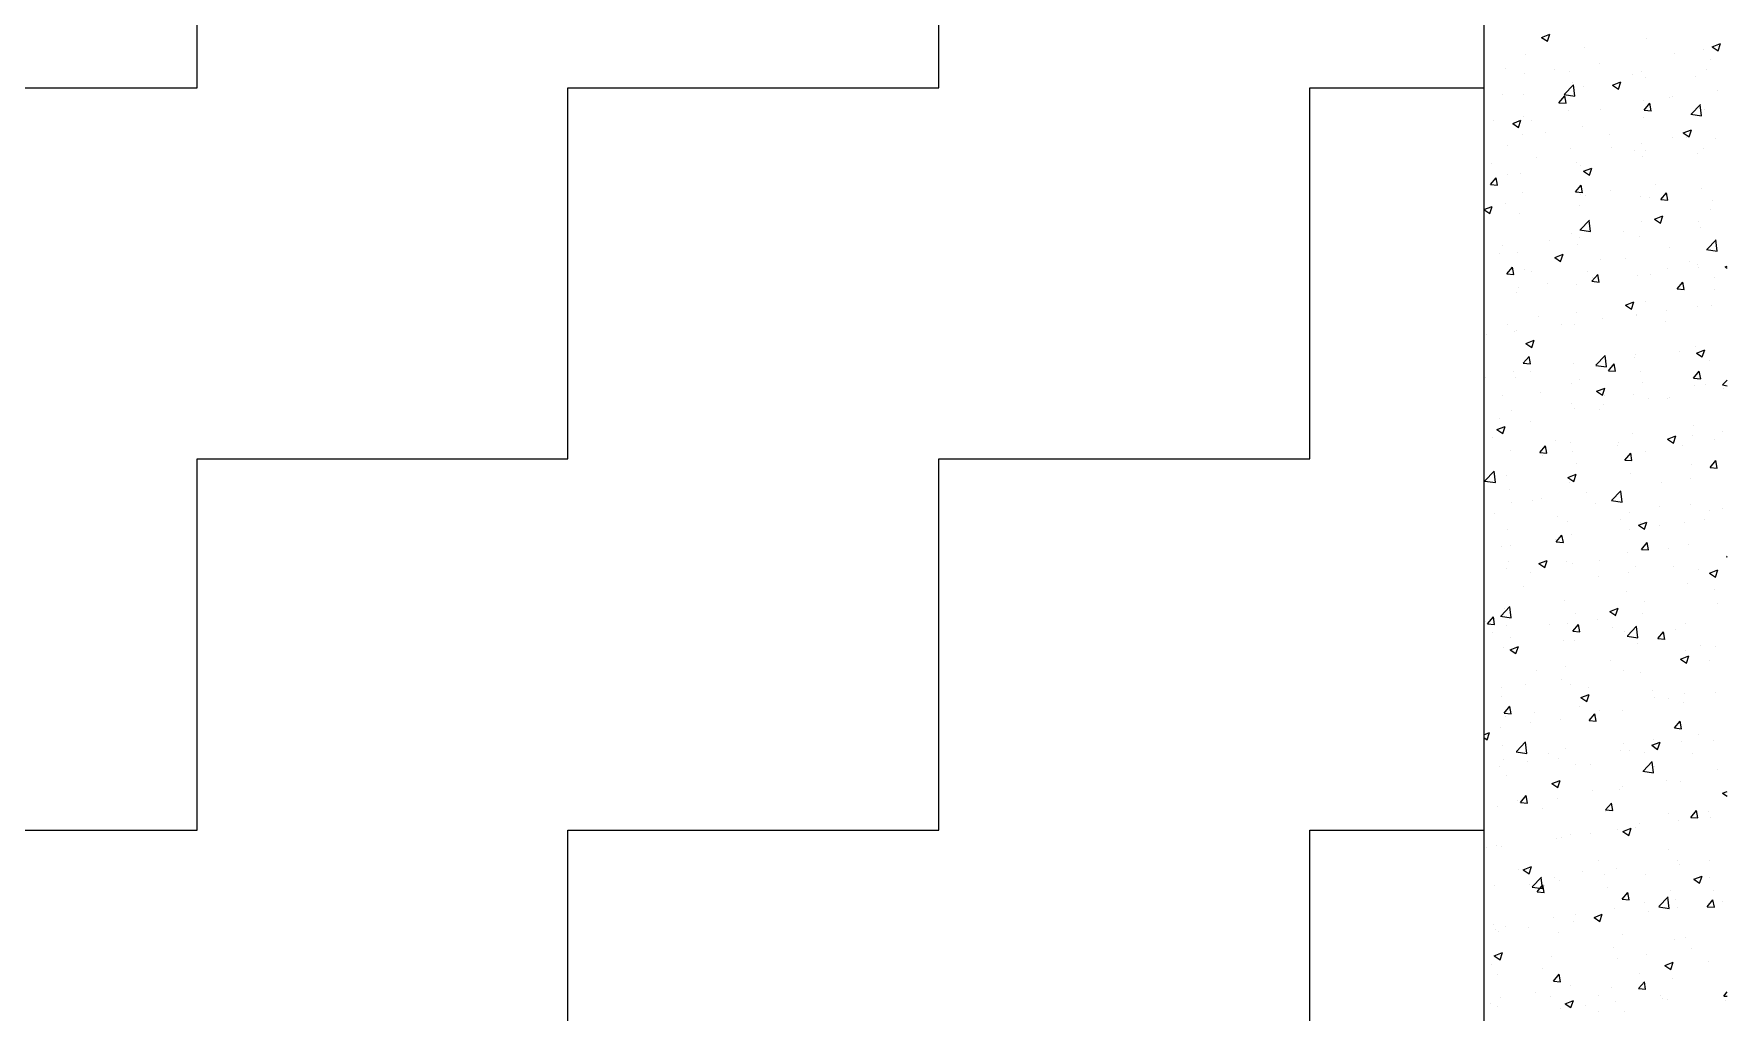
# Model space of a CAD drawing. Header units: millimetres. Extents: x 331487 to 517269, y 198509 to 399936.
# Drawn here: x 446483 to 447909, y 335296 to 336120 of the extents above; entities that cross this region are included whole.
import ezdxf

# ---------------------------------------------------------------- set-up
doc = ezdxf.new("R2010")
doc.units = ezdxf.units.MM
doc.header["$MEASUREMENT"] = 0
doc.layers.add('9th_Column', color=2, linetype='Continuous', lineweight=25)
doc.layers.add('9th_Hatch-4', color=252, linetype='Continuous', lineweight=5)
doc.layers.add('COLUMN', color=6, linetype='Continuous')

msp = doc.modelspace()

# ---------------------------------------------------------------- linework, layer by layer
at = {"layer": '9th_Column'}
msp.add_line((447704.3, 338208.5), (447704.3, 332808.5), dxfattribs=at)
at = {"layer": '9th_Hatch-4', "linetype": 'Continuous'}
for p, q in [((446620.4, 336074.1), (446620.4, 336386.6)), ((447245.4, 336074.1), (447245.4, 336386.6)), ((446307.9, 336074.1), (446620.4, 336074.1)), ((446932.9, 336074.1), (447245.4, 336074.1)), ((446932.9, 335761.6), (446932.9, 336074.1)), ((447557.9, 336074.1), (447704.3, 336074.1)), ((447557.9, 335761.6), (447557.9, 336074.1)), ((446620.4, 335761.6), (446932.9, 335761.6)), ((446620.4, 335449.1), (446620.4, 335761.6)), ((447245.4, 335761.6), (447557.9, 335761.6)), ((447245.4, 335449.1), (447245.4, 335761.6)), ((446307.9, 335449.1), (446620.4, 335449.1)), ((446932.9, 335449.1), (447245.4, 335449.1)), ((446932.9, 335136.6), (446932.9, 335449.1)), ((447557.9, 335449.1), (447704.3, 335449.1)), ((447557.9, 335136.6), (447557.9, 335449.1))]:
    msp.add_line(p, q, dxfattribs=at)
at = {"layer": 'COLUMN', "color": 2, "linetype": 'Continuous'}
for p, q in [((447753.1, 336116.6), (447760.1, 336119.3)), ((447753.1, 336116.6), (447758, 336113.3)), ((447758, 336113.3), (447760.1, 336119.3)), ((447841.5, 336115.7), (447841.5, 336115.7)), ((447896.8, 336108.6), (447903.8, 336111.3)), ((447901.7, 336105.3), (447903.8, 336111.3)), ((447739.1, 336101.8), (447739.1, 336101.8)), ((447789.6, 336108.2), (447789.6, 336108.2)), ((447864.8, 336102.9), (447864.8, 336102.9)), ((447889.8, 336106.2), (447889.8, 336106.2)), ((447895.5, 336098.2), (447895.5, 336098.2)), ((447896.8, 336108.6), (447901.8, 336105.3)), ((447722.8, 336090.1), (447722.8, 336090.1)), ((447738.7, 336086.3), (447738.7, 336086.3)), ((447763.7, 336089.6), (447763.7, 336089.6)), ((447776.2, 336087.8), (447776.2, 336087.8)), ((447801.6, 336094.6), (447801.6, 336094.6)), ((447829.6, 336085.6), (447829.6, 336085.6)), ((447837.1, 336088.2), (447837.1, 336088.2)), ((447882.9, 336083.3), (447882.9, 336083.3)), ((447891.6, 336089.5), (447891.6, 336089.5)), ((447737.8, 336068.5), (447737.8, 336068.5)), ((447772.2, 336068.5), (447780, 336076.6)), ((447772.2, 336068.4), (447781.1, 336067)), ((447778.8, 336078.2), (447778.8, 336078.2)), ((447781, 336067), (447779.9, 336076.5)), ((447788.4, 336074.9), (447788.4, 336074.9)), ((447812.8, 336076.4), (447819.8, 336079.1)), ((447812.8, 336076.4), (447817.7, 336073)), ((447817.7, 336073), (447819.8, 336079.1)), ((447840.3, 336082.4), (447840.3, 336082.4)), ((447901.4, 336071.8), (447901.4, 336071.8)), ((447720.5, 336068.2), (447720.5, 336068.2)), ((447767.7, 336061.6), (447772.6, 336067.3)), ((447767.7, 336061.6), (447773.7, 336061.1)), ((447773.7, 336061.1), (447772.6, 336067.3)), ((447775.3, 336055.2), (447775.3, 336055.2)), ((447802.8, 336056.2), (447802.8, 336056.2)), ((447838.5, 336063.5), (447838.5, 336063.5)), ((447839.5, 336055.3), (447844.3, 336061.1)), ((447839.5, 336055.3), (447845.5, 336054.8)), ((447845.4, 336054.8), (447844.3, 336061.1)), ((447861.1, 336066.2), (447861.1, 336066.2)), ((447863.5, 336066.8), (447863.5, 336066.8)), ((447879, 336051.9), (447886.8, 336060)), ((447887.8, 336050.4), (447886.7, 336059.9)), ((447890.4, 336056.2), (447890.4, 336056.2)), ((447712.4, 336046.9), (447712.4, 336046.9)), ((447728.7, 336044.1), (447735.7, 336046.8)), ((447728.7, 336044.1), (447733.7, 336040.8)), ((447733.7, 336040.8), (447735.7, 336046.8)), ((447737.4, 336050.2), (447737.4, 336050.2)), ((447744.5, 336046.2), (447744.5, 336046.2)), ((447787.1, 336041.6), (447787.1, 336041.6)), ((447839.1, 336049.1), (447839.1, 336049.1)), ((447878.9, 336051.8), (447887.8, 336050.4)), ((447724.4, 336025.6), (447724.4, 336025.6)), ((447736.6, 336035.2), (447736.6, 336035.2)), ((447756.7, 336036.8), (447756.7, 336036.8)), ((447810.1, 336034.5), (447810.1, 336034.5)), ((447837.2, 336027.3), (447837.2, 336027.3)), ((447863.5, 336032.2), (447863.5, 336032.2)), ((447872.4, 336036.1), (447879.4, 336038.8)), ((447872.4, 336036.1), (447877.4, 336032.8)), ((447875.1, 336032.3), (447875.1, 336032.3)), ((447877.4, 336032.8), (447879.4, 336038.8)), ((447899.3, 336031.2), (447899.3, 336031.2)), ((447749, 336015.7), (447749, 336015.7)), ((447777.8, 336023.3), (447777.8, 336023.3)), ((447782.7, 336011.2), (447782.7, 336011.2)), ((447812.1, 336024), (447812.1, 336024)), ((447831.2, 336021.1), (447831.2, 336021.1)), ((447837.9, 336015.9), (447837.9, 336015.9)), ((447841, 336021.2), (447841, 336021.2)), ((447884.5, 336018.8), (447884.5, 336018.8)), ((447889.2, 336022.9), (447889.2, 336022.9)), ((447709.9, 335992.7), (447714.7, 335998.4)), ((447711.1, 336010.7), (447711.1, 336010.7)), ((447715.9, 335992.1), (447714.7, 335998.4)), ((447724.3, 336001.2), (447724.3, 336001.2)), ((447735.4, 336002), (447735.4, 336002)), ((447785.9, 336008.4), (447785.9, 336008.4)), ((447788.4, 336003.9), (447795.4, 336006.5)), ((447788.4, 336003.9), (447793.4, 336000.5)), ((447793.4, 336000.5), (447795.4, 336006.5)), ((447709.9, 335992.7), (447715.9, 335992.1)), ((447736.8, 335985.9), (447736.8, 335985.9)), ((447781.6, 335986.4), (447786.4, 335992.1)), ((447781.6, 335986.4), (447787.6, 335985.9)), ((447785.8, 335984.6), (447785.8, 335984.6)), ((447787.6, 335985.8), (447786.4, 335992.1)), ((447790.2, 335983.7), (447790.2, 335983.7)), ((447810.9, 335987.9), (447810.9, 335987.9)), ((447848.7, 335992.9), (447848.7, 335992.9)), ((447853.4, 335980.1), (447858.2, 335985.8)), ((447859.3, 335979.6), (447858.2, 335985.8)), ((447888, 335989.6), (447888, 335989.6)), ((447704.4, 335971.6), (447711.4, 335974.3)), ((447704.4, 335971.6), (447709.4, 335968.2)), ((447709.4, 335968.2), (447711.4, 335974.3)), ((447722.7, 335976.3), (447722.7, 335976.3)), ((447734.2, 335968.7), (447734.2, 335968.7)), ((447784.7, 335975.1), (447784.7, 335975.1)), ((447836.6, 335982.6), (447836.6, 335982.6)), ((447843.6, 335981.4), (447843.6, 335981.4)), ((447853.4, 335980.1), (447859.3, 335979.6)), ((447895.2, 335971.6), (447895.2, 335971.6)), ((447896.9, 335979.2), (447896.9, 335979.2)), ((447785.4, 335954.4), (447794.3, 335953)), ((447785.5, 335954.5), (447793.3, 335962.6)), ((447794.3, 335953), (447793.2, 335962.5)), ((447836.8, 335961.6), (447836.8, 335961.6)), ((447848.1, 335963.6), (447855.1, 335966.3)), ((447848.1, 335963.6), (447853.1, 335960.2)), ((447853.1, 335960.2), (447855.1, 335966.3)), ((447885.6, 335961.8), (447885.6, 335961.8)), ((447886.8, 335956.3), (447886.8, 335956.3)), ((447720.2, 335941.5), (447720.2, 335941.5)), ((447759.5, 335945.2), (447759.5, 335945.2)), ((447778.5, 335951.5), (447778.5, 335951.5)), ((447783.5, 335941.8), (447783.5, 335941.8)), ((447784.6, 335948.5), (447784.6, 335948.5)), ((447822.4, 335953.4), (447822.4, 335953.4)), ((447835.4, 335949.3), (447835.4, 335949.3)), ((447892.2, 335938), (447900, 335946.1)), ((447901, 335936.5), (447899.9, 335946)), ((447717.3, 335934.8), (447717.3, 335934.8)), ((447733, 335935.4), (447733, 335935.4)), ((447764.1, 335931.3), (447771.1, 335934)), ((447764.1, 335931.3), (447769.1, 335928)), ((447769.1, 335928), (447771.1, 335934)), ((447770.7, 335932.6), (447770.7, 335932.6)), ((447802.5, 335929.6), (447802.5, 335929.6)), ((447824.1, 335930.3), (447824.1, 335930.3)), ((447860.8, 335939.6), (447860.8, 335939.6)), ((447877.5, 335928.1), (447877.5, 335928.1)), ((447884.3, 335925.6), (447884.3, 335925.6)), ((447892.1, 335937.9), (447901, 335936.5)), ((447723.8, 335917.4), (447728.6, 335923.2)), ((447723.8, 335917.4), (447729.8, 335916.9)), ((447729.7, 335916.9), (447728.6, 335923.2)), ((447738.4, 335921.4), (447738.4, 335921.4)), ((447744.2, 335919.6), (447744.2, 335919.6)), ((447791.8, 335919.1), (447791.8, 335919.1)), ((447795.5, 335911.2), (447800.3, 335916.9)), ((447796.1, 335914), (447796.1, 335914)), ((447801.5, 335910.6), (447800.3, 335916.9)), ((447834.2, 335916), (447834.2, 335916)), ((447845.2, 335916.9), (447845.2, 335916.9)), ((447859.3, 335922.3), (447859.3, 335922.3)), ((447885.6, 335923), (447885.6, 335923)), ((447898.6, 335914.6), (447898.6, 335914.6)), ((447907.8, 335923.3), (447909.3, 335923.9)), ((447907.8, 335923.3), (447909.3, 335922.3)), ((447731.8, 335902.1), (447731.8, 335902.1)), ((447733.2, 335905.7), (447733.2, 335905.7)), ((447758.3, 335909), (447758.3, 335909)), ((447782.3, 335908.5), (447782.3, 335908.5)), ((447795.5, 335911.2), (447801.5, 335910.6)), ((447867.2, 335904.9), (447872, 335910.6)), ((447867.2, 335904.9), (447873.2, 335904.4)), ((447873.2, 335904.4), (447872, 335910.6)), ((447899, 335904.6), (447899, 335904.6)), ((447782.4, 335884.6), (447782.4, 335884.6)), ((447823.8, 335891.1), (447830.8, 335893.8)), ((447823.8, 335891.1), (447828.8, 335887.7)), ((447828.8, 335887.7), (447830.8, 335893.8)), ((447833, 335882.9), (447833, 335882.9)), ((447840.7, 335894.6), (447840.7, 335894.6)), ((447858, 335886.2), (447858, 335886.2)), ((447884.3, 335889.7), (447884.3, 335889.7)), ((447895.9, 335891.2), (447895.9, 335891.2)), ((447724, 335874.6), (447724, 335874.6)), ((447730.5, 335868.8), (447730.5, 335868.8)), ((447732, 335869.6), (447732, 335869.6)), ((447750.8, 335881.7), (447750.8, 335881.7)), ((447769.8, 335874.6), (447769.8, 335874.6)), ((447781.1, 335875.2), (447781.1, 335875.2)), ((447804.2, 335879.5), (447804.2, 335879.5)), ((447833, 335882.7), (447833, 335882.7)), ((447857.6, 335877.2), (447857.6, 335877.2)), ((447706.9, 335866.3), (447706.9, 335866.3)), ((447739.8, 335858.8), (447746.8, 335861.5)), ((447739.8, 335858.8), (447744.7, 335855.5)), ((447744.7, 335855.5), (447746.8, 335861.5)), ((447883.1, 335856.4), (447883.1, 335856.4)), ((447737.6, 335842.2), (447742.5, 335848)), ((447737.6, 335842.2), (447743.6, 335841.7)), ((447743.6, 335841.7), (447742.5, 335847.9)), ((447779.8, 335841.9), (447779.8, 335841.9)), ((447798.7, 335840.4), (447807.6, 335839.1)), ((447798.8, 335840.5), (447806.5, 335848.7)), ((447807.6, 335839.1), (447806.5, 335848.6)), ((447806.7, 335843.4), (447806.7, 335843.4)), ((447809.4, 335835.9), (447814.2, 335841.7)), ((447815.3, 335835.4), (447814.2, 335841.7)), ((447831.7, 335846.7), (447831.7, 335846.7)), ((447831.8, 335849.4), (447831.8, 335849.4)), ((447869.6, 335851.7), (447869.6, 335851.7)), ((447883.5, 335850.8), (447890.5, 335853.5)), ((447883.5, 335850.8), (447888.4, 335847.5)), ((447888.4, 335847.5), (447890.5, 335853.5)), ((447894.9, 335844.9), (447894.9, 335844.9)), ((447705.6, 335830.1), (447705.6, 335830.1)), ((447729.3, 335835.5), (447729.3, 335835.5)), ((447731.3, 335830.6), (447731.3, 335830.6)), ((447743.5, 335835.1), (447743.5, 335835.1)), ((447784.7, 335828.4), (447784.7, 335828.4)), ((447809.4, 335835.9), (447815.4, 335835.4)), ((447836.5, 335834.9), (447836.5, 335834.9)), ((447838.1, 335826.1), (447838.1, 335826.1)), ((447881.1, 335829.7), (447885.9, 335835.4)), ((447881.1, 335829.7), (447887.1, 335829.1)), ((447887.1, 335829.1), (447885.9, 335835.4)), ((447905.5, 335824), (447909.3, 335828)), ((447719.9, 335814.9), (447719.9, 335814.9)), ((447752.4, 335817.2), (447752.4, 335817.2)), ((447778.2, 335824.9), (447778.2, 335824.9)), ((447799.4, 335818.6), (447806.5, 335821.3)), ((447799.4, 335818.6), (447804.4, 335815.2)), ((447804.4, 335815.2), (447806.4, 335821.2)), ((447805.8, 335814.9), (447805.8, 335814.9)), ((447830.6, 335816.1), (447830.6, 335816.1)), ((447843.3, 335812.3), (447843.3, 335812.3)), ((447859.2, 335812.7), (447859.2, 335812.7)), ((447860.5, 335813), (447860.5, 335813)), ((447881.9, 335823.2), (447881.9, 335823.2)), ((447891.5, 335823.9), (447891.5, 335823.9)), ((447905.4, 335823.9), (447909.3, 335823.3)), ((447906.4, 335820.6), (447906.4, 335820.6)), ((447728.1, 335802.2), (447728.1, 335802.2)), ((447778.6, 335808.6), (447778.6, 335808.6)), ((447780.4, 335804), (447780.4, 335804)), ((447802.2, 335803), (447802.2, 335803)), ((447805.4, 335807.3), (447805.4, 335807.3)), ((447715.4, 335786.3), (447722.4, 335789)), ((447715.4, 335786.3), (447720.4, 335783)), ((447717.2, 335795.7), (447717.2, 335795.7)), ((447720.4, 335783), (447722.4, 335789)), ((447743.9, 335793), (447743.9, 335793)), ((447880.7, 335789.9), (447880.7, 335789.9)), ((447905.2, 335784.5), (447905.2, 335784.5)), ((447711.4, 335779.8), (447711.4, 335779.8)), ((447726.9, 335768.9), (447726.9, 335768.9)), ((447751.5, 335767), (447756.3, 335772.7)), ((447757.5, 335766.5), (447756.3, 335772.7)), ((447764.8, 335777.5), (447764.8, 335777.5)), ((447777.4, 335775.3), (447777.4, 335775.3)), ((447817, 335772.8), (447817, 335772.8)), ((447818.2, 335775.3), (447818.2, 335775.3)), ((447829.3, 335782.8), (447829.3, 335782.8)), ((447859.1, 335778.3), (447866.1, 335781)), ((447859.1, 335778.3), (447864.1, 335774.9)), ((447864.1, 335774.9), (447866.1, 335781)), ((447871.6, 335773), (447871.6, 335773)), ((447880.1, 335781.2), (447880.1, 335781.2)), ((447898.7, 335778), (447898.7, 335778)), ((447751.5, 335767), (447757.5, 335766.5)), ((447754.1, 335764.6), (447754.1, 335764.6)), ((447779.1, 335767.9), (447779.1, 335767.9)), ((447782.1, 335758), (447782.1, 335758)), ((447823.2, 335760.7), (447828.1, 335766.5)), ((447823.2, 335760.7), (447829.2, 335760.2)), ((447829.2, 335760.2), (447828.1, 335766.5)), ((447840.4, 335768), (447840.4, 335768)), ((447879.5, 335756.6), (447879.5, 335756.6)), ((447895, 335754.4), (447899.8, 335760.2)), ((447895, 335754.4), (447901, 335753.9)), ((447900.9, 335753.9), (447899.8, 335760.2)), ((447705.2, 335743), (447714.1, 335741.7)), ((447705.3, 335743.1), (447713.1, 335751.2)), ((447714.1, 335741.7), (447713, 335751.2)), ((447723.7, 335747.9), (447723.7, 335747.9)), ((447775.1, 335746), (447782.1, 335748.7)), ((447775.1, 335746), (447780.1, 335742.7)), ((447776.2, 335742), (447776.2, 335742)), ((447780.1, 335742.7), (447782.1, 335748.7)), ((447828.1, 335749.5), (447828.1, 335749.5)), ((447853.8, 335741.7), (447853.8, 335741.7)), ((447878.8, 335745), (447878.8, 335745)), ((447725.7, 335735.6), (447725.7, 335735.6)), ((447745.4, 335726.4), (447745.4, 335726.4)), ((447752.8, 335728.4), (447752.8, 335728.4)), ((447790.7, 335733.4), (447790.7, 335733.4)), ((447811.9, 335726.5), (447820.8, 335725.1)), ((447812, 335726.6), (447819.8, 335734.7)), ((447820.8, 335725.1), (447819.7, 335734.6)), ((447713.1, 335715.3), (447713.1, 335715.3)), ((447727.8, 335725.1), (447727.8, 335725.1)), ((447766.4, 335713), (447766.4, 335713)), ((447798.7, 335724.2), (447798.7, 335724.2)), ((447826.9, 335716.2), (447826.9, 335716.2)), ((447852.1, 335721.9), (447852.1, 335721.9)), ((447878.3, 335723.3), (447878.3, 335723.3)), ((447894.6, 335718.3), (447894.6, 335718.3)), ((447905.5, 335719.7), (447905.5, 335719.7)), ((447724.5, 335702.4), (447724.5, 335702.4)), ((447765.4, 335691.8), (447770.2, 335697.5)), ((447771.4, 335691.2), (447770.2, 335697.5)), ((447775, 335708.8), (447775, 335708.8)), ((447777.9, 335698.3), (447777.9, 335698.3)), ((447819.8, 335710.8), (447819.8, 335710.8)), ((447827.5, 335702.3), (447827.5, 335702.3)), ((447834.8, 335705.8), (447841.8, 335708.5)), ((447834.8, 335705.8), (447839.8, 335702.4)), ((447836.3, 335708.3), (447836.3, 335708.3)), ((447839.8, 335702.4), (447841.8, 335708.5)), ((447852.5, 335705.6), (447852.5, 335705.6)), ((447873.2, 335708.5), (447873.2, 335708.5)), ((447890.4, 335710.6), (447890.4, 335710.6)), ((447719.6, 335688.3), (447719.6, 335688.3)), ((447726.5, 335689), (447726.5, 335689)), ((447764.4, 335694), (447764.4, 335694)), ((447765.4, 335691.8), (447771.4, 335691.3)), ((447837.1, 335685.5), (447841.9, 335691.2)), ((447837.1, 335685.5), (447843.1, 335685)), ((447843.1, 335685), (447841.9, 335691.2)), ((447860.2, 335686.3), (447860.2, 335686.3)), ((447877, 335690), (447877, 335690)), ((447723.3, 335669.1), (447723.3, 335669.1)), ((447725.5, 335675.6), (447725.5, 335675.6)), ((447750.8, 335673.5), (447757.8, 335676.2)), ((447750.8, 335673.5), (447755.8, 335670.2)), ((447755.8, 335670.2), (447757.8, 335676.2)), ((447773.8, 335675.5), (447773.8, 335675.5)), ((447778.8, 335673.4), (447778.8, 335673.4)), ((447801.9, 335676.3), (447801.9, 335676.3)), ((447825.7, 335683), (447825.7, 335683)), ((447832.2, 335671.1), (447832.2, 335671.1)), ((447864.1, 335671.1), (447864.1, 335671.1)), ((447885.6, 335668.9), (447885.6, 335668.9)), ((447908.9, 335679.2), (447909.3, 335679.8)), ((447908.9, 335679.2), (447909.3, 335679.2)), ((447743.6, 335666.3), (447743.6, 335666.3)), ((447801.2, 335662.8), (447801.2, 335662.8)), ((447826.2, 335666.1), (447826.2, 335666.1)), ((447875.8, 335656.7), (447875.8, 335656.7)), ((447894.5, 335665.5), (447901.5, 335668.2)), ((447894.5, 335665.5), (447899.5, 335662.2)), ((447899.5, 335662.2), (447901.5, 335668.2)), ((447738, 335654.5), (447738, 335654.5)), ((447772.5, 335642.2), (447772.5, 335642.2)), ((447824.5, 335649.7), (447824.5, 335649.7)), ((447840.1, 335641.3), (447840.1, 335641.3)), ((447898.4, 335651.3), (447898.4, 335651.3)), ((447707.5, 335622.8), (447712.4, 335628.6)), ((447713.5, 335622.3), (447712.4, 335628.6)), ((447718.5, 335629.1), (447727.4, 335627.7)), ((447718.6, 335629.2), (447726.3, 335637.3)), ((447722, 335635.8), (447722, 335635.8)), ((447727.4, 335627.7), (447726.3, 335637.2)), ((447781.8, 335631.3), (447781.8, 335631.3)), ((447799.9, 335626.7), (447799.9, 335626.7)), ((447810.5, 335633.3), (447817.5, 335636)), ((447810.5, 335633.3), (447815.5, 335629.9)), ((447815.4, 335629.9), (447817.5, 335636)), ((447837.8, 335631.7), (447837.8, 335631.7)), ((447901, 335640), (447901, 335640)), ((447706, 335624.5), (447706, 335624.5)), ((447707.5, 335622.8), (447713.5, 335622.3)), ((447711.7, 335615.1), (447711.7, 335615.1)), ((447723.5, 335621.3), (447723.5, 335621.3)), ((447759.4, 335622.3), (447759.4, 335622.3)), ((447774.9, 335623.4), (447774.9, 335623.4)), ((447779.3, 335616.6), (447784.1, 335622.3)), ((447779.3, 335616.6), (447785.3, 335616)), ((447785.2, 335616), (447784.1, 335622.3)), ((447812.8, 335620), (447812.8, 335620)), ((447823.3, 335616.4), (447823.3, 335616.4)), ((447825.2, 335612.5), (447834.1, 335611.1)), ((447825.3, 335612.6), (447833.1, 335620.7)), ((447834.1, 335611.1), (447833, 335620.6)), ((447851, 335610.3), (447855.8, 335616)), ((447857, 335609.7), (447855.8, 335616)), ((447866.1, 335617.8), (447866.1, 335617.8)), ((447874.6, 335623.4), (447874.6, 335623.4)), ((447720.8, 335602.5), (447720.8, 335602.5)), ((447726.5, 335601), (447733.5, 335603.7)), ((447726.5, 335601), (447731.4, 335597.7)), ((447727.1, 335611.1), (447727.1, 335611.1)), ((447731.4, 335597.7), (447733.5, 335603.7)), ((447771.3, 335608.9), (447771.3, 335608.9)), ((447780.5, 335608.8), (447780.5, 335608.8)), ((447833.8, 335606.6), (447833.8, 335606.6)), ((447851, 335610.3), (447857, 335609.8)), ((447874.6, 335600.5), (447874.6, 335600.5)), ((447887.2, 335604.3), (447887.2, 335604.3)), ((447899.7, 335603.8), (447899.7, 335603.8)), ((447748.6, 335583.9), (447748.6, 335583.9)), ((447773.6, 335587.2), (447773.6, 335587.2)), ((447811.5, 335592.2), (447811.5, 335592.2)), ((447870.2, 335593), (447877.2, 335595.7)), ((447870.2, 335593), (447875.1, 335589.7)), ((447873.4, 335590.1), (447873.4, 335590.1)), ((447875.1, 335589.7), (447877.2, 335595.7)), ((447894.3, 335591.7), (447894.3, 335591.7)), ((447719.6, 335569.2), (447719.6, 335569.2)), ((447739.5, 335571.4), (447739.5, 335571.4)), ((447770.1, 335575.6), (447770.1, 335575.6)), ((447777.6, 335571.7), (447777.6, 335571.7)), ((447792.9, 335569.2), (447792.9, 335569.2)), ((447822.1, 335583.1), (447822.1, 335583.1)), ((447836, 335581.7), (447836, 335581.7)), ((447719.3, 335561.7), (447719.3, 335561.7)), ((447786.1, 335560.8), (447793.1, 335563.4)), ((447786.1, 335560.8), (447791.1, 335557.4)), ((447791.1, 335557.4), (447793.1, 335563.4)), ((447846.2, 335566.9), (447846.2, 335566.9)), ((447848.3, 335561.1), (447848.3, 335561.1)), ((447859.9, 335559.7), (447859.9, 335559.7)), ((447872.2, 335556.8), (447872.2, 335556.8)), ((447873.4, 335564.4), (447873.4, 335564.4)), ((447899.6, 335564.7), (447899.6, 335564.7)), ((447721.4, 335547.6), (447726.2, 335553.4)), ((447721.4, 335547.6), (447727.4, 335547.1)), ((447722.3, 335544.5), (447722.3, 335544.5)), ((447727.4, 335547.1), (447726.2, 335553.3)), ((447747.3, 335547.8), (447747.3, 335547.8)), ((447768.9, 335542.3), (447768.9, 335542.3)), ((447785.2, 335552.8), (447785.2, 335552.8)), ((447793.1, 335541.3), (447798, 335547.1)), ((447793.1, 335541.3), (447799.1, 335540.8)), ((447799.1, 335540.8), (447798, 335547.1)), ((447801.6, 335549.7), (447801.6, 335549.7)), ((447820.8, 335549.8), (447820.8, 335549.8)), ((447864.9, 335535.1), (447869.7, 335540.8)), ((447870.8, 335534.5), (447869.7, 335540.8)), ((447704.3, 335529.4), (447709.1, 335531.2)), ((447704.3, 335527), (447707.1, 335525.1)), ((447707.1, 335525.1), (447709.1, 335531.2)), ((447718.4, 335535.9), (447718.4, 335535.9)), ((447743.3, 335539.7), (447743.3, 335539.7)), ((447864.9, 335535.1), (447870.9, 335534.5)), ((447884.9, 335529.9), (447884.9, 335529.9)), ((447720, 335520.3), (447720, 335520.3)), ((447731.7, 335515.1), (447740.6, 335513.7)), ((447731.8, 335515.2), (447739.6, 335523.3)), ((447740.6, 335513.7), (447739.5, 335523.2)), ((447758.9, 335513.3), (447758.9, 335513.3)), ((447773.4, 335518.1), (447773.4, 335518.1)), ((447819.6, 335516.5), (447819.6, 335516.5)), ((447822, 335521.7), (447822, 335521.7)), ((447826.8, 335515.8), (447826.8, 335515.8)), ((447839.8, 335514.7), (447839.8, 335514.7)), ((447845.8, 335520.5), (447852.8, 335523.2)), ((447845.8, 335520.5), (447850.8, 335517.1)), ((447847.1, 335525), (447847.1, 335525)), ((447850.8, 335517.1), (447852.8, 335523.2)), ((447871, 335523.6), (447871, 335523.6)), ((447880.1, 335513.6), (447880.1, 335513.6)), ((447898.1, 335524.7), (447898.1, 335524.7)), ((447717.2, 335502.6), (447717.2, 335502.6)), ((447721, 335508.4), (447721, 335508.4)), ((447741.1, 335506.9), (447741.1, 335506.9)), ((447767.7, 335509), (447767.7, 335509)), ((447781.5, 335504.7), (447781.5, 335504.7)), ((447794.5, 335504.6), (447794.5, 335504.6)), ((447838.4, 335498.6), (447847.3, 335497.2)), ((447838.5, 335498.6), (447846.3, 335506.8)), ((447847.3, 335497.2), (447846.2, 335506.7)), ((447847.8, 335502.4), (447847.8, 335502.4)), ((447901.2, 335500.1), (447901.2, 335500.1)), ((447723.2, 335494.7), (447723.2, 335494.7)), ((447761.8, 335488.2), (447768.8, 335490.9)), ((447761.8, 335488.2), (447766.8, 335484.9)), ((447766.8, 335484.9), (447768.8, 335490.9)), ((447820.8, 335485.5), (447820.8, 335485.5)), ((447858.6, 335490.5), (447858.6, 335490.5)), ((447869.7, 335490.3), (447869.7, 335490.3)), ((447716, 335469.3), (447716, 335469.3)), ((447732.6, 335473.9), (447732.6, 335473.9)), ((447735.3, 335472.4), (447740.1, 335478.1)), ((447735.3, 335472.4), (447741.3, 335471.9)), ((447741.3, 335471.9), (447740.1, 335478.1)), ((447766.5, 335475.7), (447766.5, 335475.7)), ((447795.7, 335482.2), (447795.7, 335482.2)), ((447807, 335466.1), (447811.8, 335471.9)), ((447813, 335465.6), (447811.8, 335471.9)), ((447818.4, 335483.2), (447818.4, 335483.2)), ((447905.5, 335480.2), (447909.3, 335481.7)), ((447905.5, 335480.2), (447909.3, 335477.7)), ((447753.5, 335467.2), (447753.5, 335467.2)), ((447806.9, 335465), (447806.9, 335465)), ((447807, 335466.1), (447813, 335465.6)), ((447835.7, 335455), (447835.7, 335455)), ((447860.3, 335462.7), (447860.3, 335462.7)), ((447868.5, 335457), (447868.5, 335457)), ((447878.8, 335459.8), (447883.6, 335465.6)), ((447878.8, 335459.8), (447884.7, 335459.3)), ((447884.7, 335459.3), (447883.6, 335465.6)), ((447894, 335465.1), (447894, 335465.1)), ((447895.5, 335459.4), (447895.5, 335459.4)), ((447765.2, 335442.4), (447765.2, 335442.4)), ((447769.4, 335442.8), (447769.4, 335442.8)), ((447777.3, 335445), (447777.3, 335445)), ((447794.5, 335446.1), (447794.5, 335446.1)), ((447817.2, 335449.9), (447817.2, 335449.9)), ((447821.5, 335448), (447828.5, 335450.7)), ((447821.5, 335448), (447826.5, 335444.6)), ((447826.5, 335444.6), (447828.5, 335450.7)), ((447832.3, 335451.1), (447832.3, 335451.1)), ((447706.3, 335434.5), (447706.3, 335434.5)), ((447714.7, 335436), (447714.7, 335436)), ((447719, 335435), (447719, 335435)), ((447859.6, 335433.1), (447859.6, 335433.1)), ((447734, 335416.1), (447734, 335416.1)), ((447737.5, 335415.7), (447744.5, 335418.4)), ((447737.5, 335415.7), (447742.5, 335412.4)), ((447742.5, 335412.4), (447744.5, 335418.4)), ((447743, 335413.1), (447743, 335413.1)), ((447787.4, 335413.9), (447787.4, 335413.9)), ((447801.3, 335423.1), (447801.3, 335423.1)), ((447816, 335416.6), (447816, 335416.6)), ((447867.3, 335423.7), (447867.3, 335423.7)), ((447869.2, 335419.9), (447869.2, 335419.9)), ((447894.2, 335423.2), (447894.2, 335423.2)), ((447713.5, 335402.7), (447713.5, 335402.7)), ((447743.1, 335403.3), (447743.1, 335403.3)), ((447745, 335401.1), (447753.9, 335399.8)), ((447745.1, 335401.2), (447752.9, 335409.4)), ((447749.2, 335397.2), (447754, 335402.9)), ((447753.9, 335399.8), (447752.8, 335409.3)), ((447755.1, 335396.6), (447754, 335402.9)), ((447755.1, 335402.7), (447755.1, 335402.7)), ((447764, 335409.1), (447764, 335409.1)), ((447768.1, 335406.6), (447768.1, 335406.6)), ((447806, 335411.6), (447806, 335411.6)), ((447808.5, 335400.5), (447808.5, 335400.5)), ((447840.8, 335411.6), (447840.8, 335411.6)), ((447861.9, 335398.2), (447861.9, 335398.2)), ((447881.2, 335407.7), (447888.2, 335410.4)), ((447881.2, 335407.7), (447886.2, 335404.4)), ((447886.2, 335404.4), (447888.2, 335410.4)), ((447894.2, 335409.4), (447894.2, 335409.4)), ((447897.8, 335398.1), (447897.8, 335398.1)), ((447749.2, 335397.2), (447755.2, 335396.6)), ((447820.9, 335390.9), (447825.7, 335396.6)), ((447820.9, 335390.9), (447826.9, 335390.4)), ((447826.9, 335390.4), (447825.7, 335396.6)), ((447839.5, 335388.1), (447839.5, 335388.1)), ((447851.7, 335384.6), (447860.6, 335383.2)), ((447851.8, 335384.7), (447859.6, 335392.8)), ((447860.6, 335383.2), (447859.5, 335392.7)), ((447866.1, 335390.4), (447866.1, 335390.4)), ((447867.9, 335383.8), (447867.9, 335383.8)), ((447892.6, 335384.6), (447897.4, 335390.4)), ((447892.6, 335384.6), (447898.6, 335384.1)), ((447898.6, 335384.1), (447897.4, 335390.4)), ((447905.8, 335388.8), (447905.8, 335388.8)), ((447712.3, 335369.5), (447712.3, 335369.5)), ((447762.8, 335375.9), (447762.8, 335375.9)), ((447779.7, 335372.2), (447779.7, 335372.2)), ((447781.2, 335378.1), (447781.2, 335378.1)), ((447797.2, 335375.5), (447804.2, 335378.2)), ((447797.2, 335375.5), (447802.1, 335372.1)), ((447802.1, 335372.1), (447804.2, 335378.2)), ((447814.8, 335383.4), (447814.8, 335383.4)), ((447842.9, 335380.5), (447842.9, 335380.5)), ((447714.1, 335365.3), (447714.1, 335365.3)), ((447716.8, 335363.9), (447716.8, 335363.9)), ((447722.9, 335368.1), (447722.9, 335368.1)), ((447741.8, 335367.2), (447741.8, 335367.2)), ((447767.5, 335363.1), (447767.5, 335363.1)), ((447820.9, 335360.8), (447820.9, 335360.8)), ((447864.9, 335357.1), (447864.9, 335357.1)), ((447874.3, 335358.5), (447874.3, 335358.5)), ((447713.2, 335343.2), (447720.2, 335345.9)), ((447713.2, 335343.2), (447718.1, 335339.9)), ((447718.1, 335339.9), (447720.1, 335345.9)), ((447761.6, 335342.6), (447761.6, 335342.6)), ((447813.5, 335350.1), (447813.5, 335350.1)), ((447816.6, 335341.1), (447816.6, 335341.1)), ((447841.6, 335344.3), (447841.6, 335344.3)), ((447879.5, 335349.3), (447879.5, 335349.3)), ((447711.1, 335336.2), (447711.1, 335336.2)), ((447715.5, 335327.8), (447715.5, 335327.8)), ((447753.4, 335332.7), (447753.4, 335332.7)), ((447763, 335322), (447767.9, 335327.7)), ((447769, 335321.4), (447767.9, 335327.7)), ((447835.4, 335328.4), (447835.4, 335328.4)), ((447856.9, 335335.2), (447863.9, 335337.9)), ((447856.9, 335335.2), (447861.8, 335331.8)), ((447861.8, 335331.8), (447863.9, 335337.9)), ((447893.7, 335338.4), (447893.7, 335338.4)), ((447763, 335322), (447769, 335321.4)), ((447777.1, 335318.4), (447777.1, 335318.4)), ((447812.3, 335316.8), (447812.3, 335316.8)), ((447834.8, 335315.7), (447839.6, 335321.4)), ((447834.8, 335315.7), (447840.8, 335315.2)), ((447840.7, 335315.1), (447839.6, 335321.4)), ((447863.7, 335323.8), (447863.7, 335323.8)), ((447906.5, 335309.4), (447909.3, 335312.8)), ((447709.9, 335302.9), (447709.9, 335302.9)), ((447715.7, 335300.8), (447715.7, 335300.8)), ((447718.7, 335308.4), (447718.7, 335308.4)), ((447748, 335312), (447748, 335312)), ((447760.4, 335309.3), (447760.4, 335309.3)), ((447769.1, 335298.5), (447769.1, 335298.5)), ((447772.8, 335302.9), (447779.8, 335305.6)), ((447772.8, 335302.9), (447777.8, 335299.6)), ((447777.8, 335299.6), (447779.8, 335305.6)), ((447790.3, 335301.6), (447790.3, 335301.6)), ((447801.4, 335309.7), (447801.4, 335309.7)), ((447815.3, 335304.9), (447815.3, 335304.9)), ((447853.2, 335309.9), (447853.2, 335309.9)), ((447854.8, 335307.4), (447854.8, 335307.4)), ((447859.3, 335306.5), (447859.3, 335306.5)), ((447906.5, 335309.4), (447909.3, 335309.2)), ((447908.2, 335305.2), (447908.2, 335305.2)), ((447801, 335296.4), (447801, 335296.4)), ((447822.5, 335296.3), (447822.5, 335296.3))]:
    msp.add_line(p, q, dxfattribs=at)

doc.saveas('drawing.dxf')
